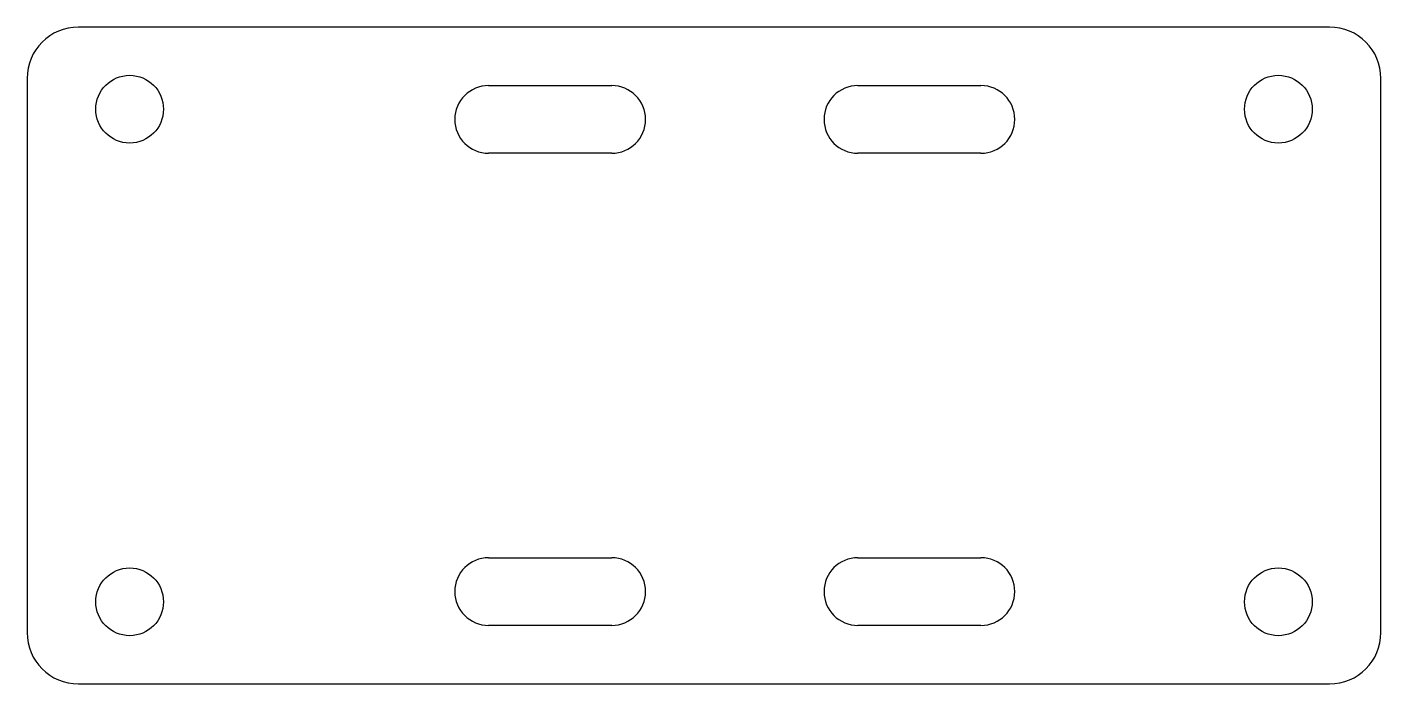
# Model space of a CAD drawing. Extents: x 0 to 132, y -32 to 32.
import ezdxf

# ---------------------------------------------------------------- set-up
doc = ezdxf.new("R2010")
doc.units = 0

msp = doc.modelspace()

# ---------------------------------------------------------------- linework, layer by layer
at = {"layer": 'CUT'}
for p, q in [((127, 32), (5, 32)), ((0, 27), (0, -27)), ((132, -27), (132, 27)), ((45, 26.3), (57, 26.3)), ((81, 26.3), (93, 26.3)), ((57, 19.7), (45, 19.7)), ((93, 19.7), (81, 19.7)), ((45, -19.7), (57, -19.7)), ((81, -19.7), (93, -19.7)), ((57, -26.3), (45, -26.3)), ((93, -26.3), (81, -26.3)), ((5, -32), (127, -32))]:
    msp.add_line(p, q, dxfattribs=at)
for centre in [(10, 24), (122, 24), (10, -24), (122, -24)]:
    msp.add_circle(centre, 3.3, dxfattribs=at)
for centre, radius, start, end in [((5, 27), 5, 90, 180), ((127, 27), 5, 0, 90), ((45, 23), 3.3, 90, 270), ((57, 23), 3.3, 270, 90), ((81, 23), 3.3, 90, 270), ((93, 23), 3.3, 270, 90), ((45, -23), 3.3, 90, 270), ((57, -23), 3.3, 270, 90), ((81, -23), 3.3, 90, 270), ((93, -23), 3.3, 270, 90), ((5, -27), 5, 180, 270), ((127, -27), 5, 270, 360)]:
    msp.add_arc(centre, radius, start, end, dxfattribs=at)

doc.saveas('drawing.dxf')
